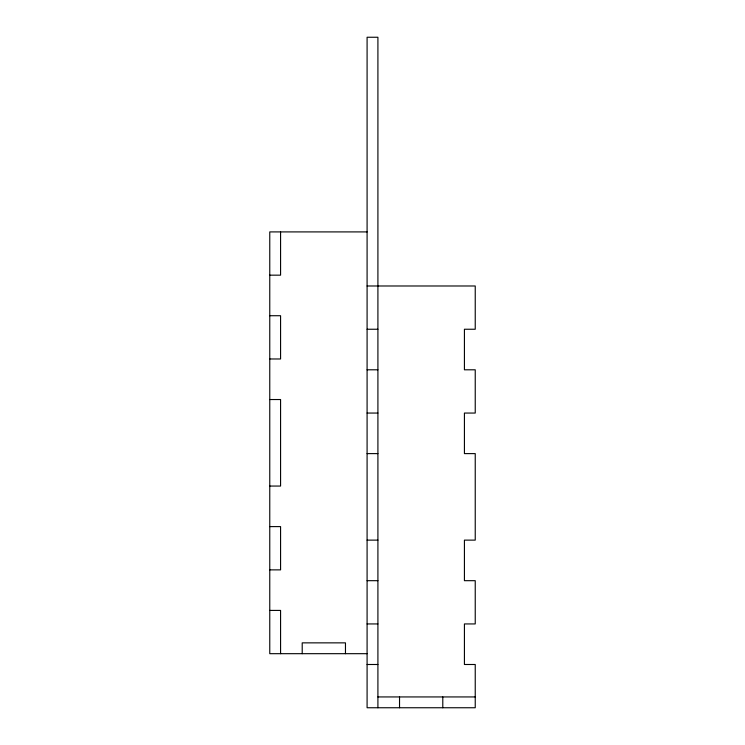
<?xml version="1.0" encoding="UTF-8"?>
<svg xmlns="http://www.w3.org/2000/svg" width="745" height="745" viewBox="0 0 745 745"><rect width="100%" height="100%" fill="white"/><g stroke="black" fill="none" stroke-linecap="round" stroke-linejoin="round"><path stroke-width="1.12" d="M367.089 231.909L269.764 231.909L269.764 653.682L367.089 653.682M269.764 275.166L280.576 275.166L280.576 231.909M367.089 285.987L475.236 285.987L475.236 329.243L464.424 329.243L464.424 369.799L475.236 369.799L475.236 413.056L464.424 413.056L464.424 453.612L475.236 453.612L475.236 540.125L464.424 540.125L464.424 580.681L475.236 580.681L475.236 623.938L464.424 623.938L464.424 664.493L475.236 664.493L475.236 707.75L367.089 707.75L367.089 37.25L377.911 37.25L377.911 707.75M269.764 315.722L280.576 315.722L280.576 358.978L269.764 358.978M367.089 329.243L377.911 329.243M367.089 369.799L377.911 369.799M269.764 399.534L280.576 399.534L280.576 486.057L269.764 486.057M367.089 413.056L377.911 413.056M367.089 453.612L377.911 453.612M269.764 526.603L280.576 526.603L280.576 569.869L269.764 569.869M367.089 540.125L377.911 540.125M367.089 580.681L377.911 580.681M269.764 610.416L280.576 610.416L280.576 653.682M367.089 623.938L377.911 623.938M367.089 664.493L377.911 664.493M377.911 696.938L475.236 696.938M442.791 696.938L442.791 707.75M399.534 696.938L399.534 707.75M345.466 653.682L345.466 642.861L302.209 642.861L302.209 653.682"/></g></svg>
